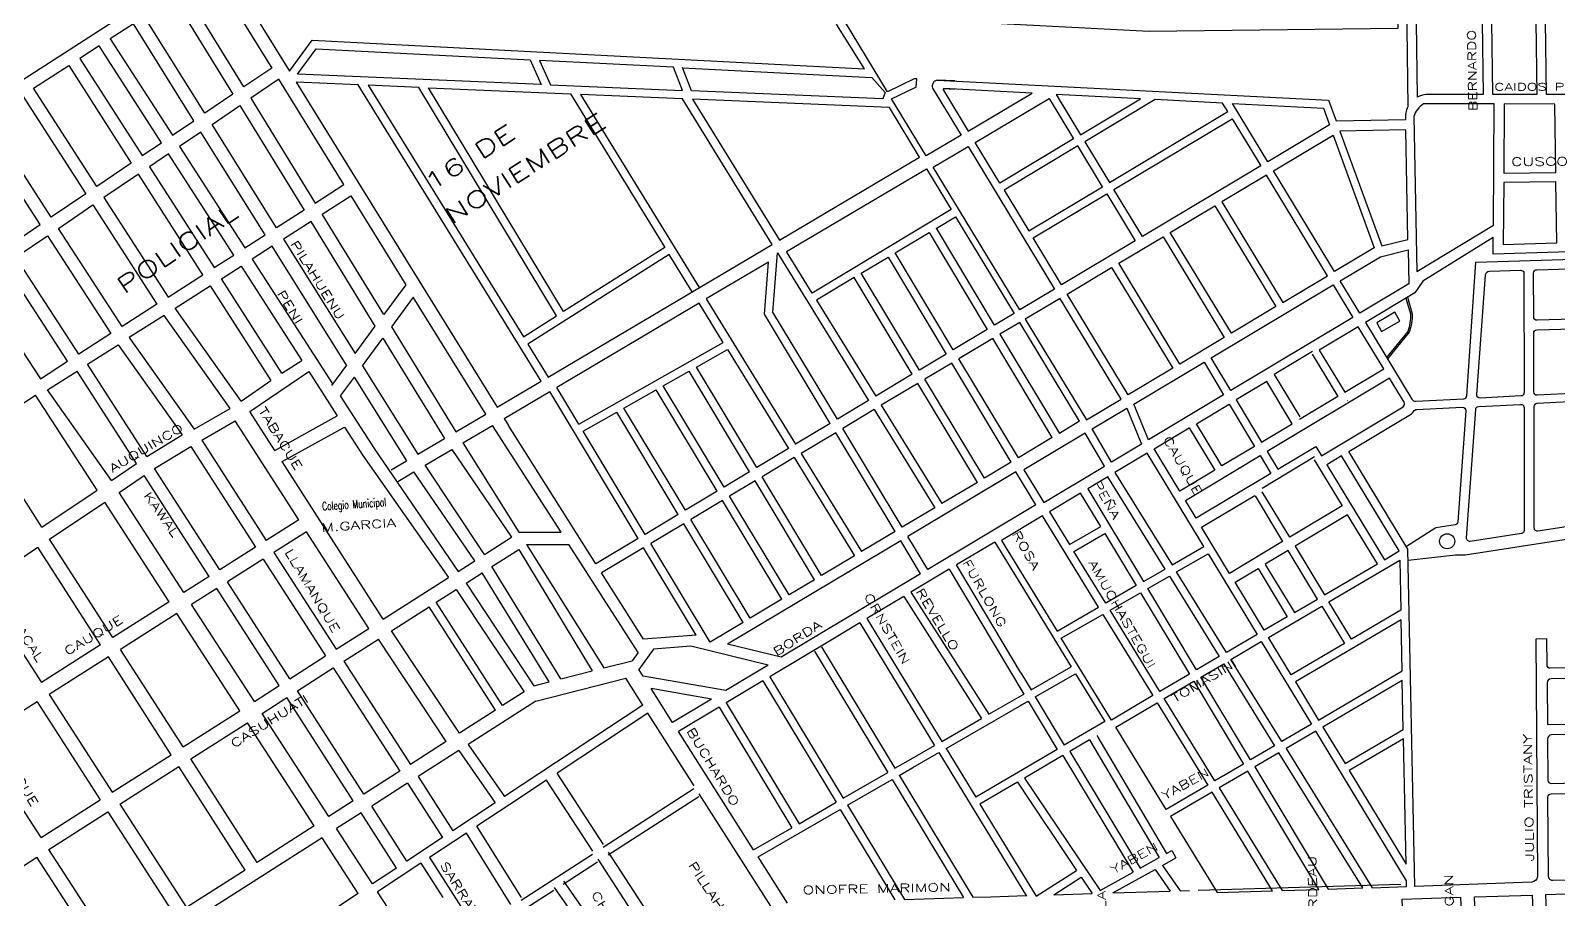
# Model space of a CAD drawing. Header units: millimetres. Extents: x 4375152 to 4409667, y 6523746 to 6549185.
# Drawn here: x 4378799 to 4380648, y 6534816 to 6535867 of the extents above; entities that cross this region are included whole.
import ezdxf

# ---------------------------------------------------------------- set-up
doc = ezdxf.new("R2010")
doc.units = ezdxf.units.MM
for name, color, linetype in [('LINEA CALLE', 252, 'Continuous'), ('NOMBRE BARRIO', 8, 'Continuous'), ('NOMBRE CALLE', 252, 'Continuous')]:
    doc.layers.add(name, color=color, linetype=linetype)
doc.styles.add('ROMANS', font='romans')
doc.styles.add('S1', font='ROMANS')

msp = doc.modelspace()

# ---------------------------------------------------------------- linework, layer by layer
at = {"layer": 'LINEA CALLE', "transparency": 33554687}
for p, q in [((4379994.6, 6535350.3), (4379922.6, 6535470)), ((4380350.7, 6535478.9), (4380304.2, 6535451.1)), ((4378811.3, 6535446.1), (4378844.1, 6535467.2)), ((4378820, 6535432.8), (4378855.6, 6535455.4)), ((4378927.5, 6535343.4), (4378855.6, 6535455.4)), ((4378940.2, 6535351.9), (4378868.4, 6535463.6)), ((4379064.7, 6535406.5), (4379136.1, 6535454.7)), ((4379103.5, 6535452.7), (4379127.4, 6535468.2)), ((4379136.1, 6535454.7), (4379170.5, 6535401.2)), ((4379181.7, 6535462.6), (4379163.5, 6535438)), ((4379201.1, 6535461.8), (4379268, 6535354.8)), ((4379564.9, 6535437.5), (4379596.3, 6535455.1)), ((4379669.4, 6535333.5), (4379596.3, 6535455.1)), ((4379678, 6535338.6), (4379605, 6535460.1)), ((4379986, 6535345.2), (4379914, 6535464.9)), ((4380304.2, 6535451.1), (4380335.2, 6535400.1)), ((4378897.1, 6535323), (4378820, 6535432.8)), ((4379054.1, 6535418.8), (4379090.1, 6535443.9)), ((4379190.8, 6535447.9), (4379174.1, 6535425.3)), ((4379190.8, 6535447.9), (4379254.1, 6535346.6)), ((4379363.9, 6535411.5), (4379417.2, 6535443.1)), ((4379462.8, 6535391.3), (4379436.1, 6535435.6)), ((4379517.3, 6535410.6), (4379556.2, 6535432.5)), ((4379630, 6535309.9), (4379556.2, 6535432.5)), ((4379638.6, 6535315), (4379564.9, 6535437.5)), ((4379945, 6535320.6), (4379873, 6535440.3)), ((4379953.6, 6535325.8), (4379881.6, 6535445.4)), ((4378738.3, 6535382.7), (4378805.5, 6535426.1)), ((4378879.8, 6535311.3), (4378805.5, 6535426.1)), ((4379174.1, 6535425.3), (4379215.1, 6535361.7)), ((4379372.3, 6535397.9), (4379427.5, 6535430.5)), ((4379534.5, 6535252.7), (4379427.5, 6535430.5)), ((4379828.8, 6535413.9), (4379902.1, 6535295)), ((4380384.5, 6535414.4), (4380384.5, 6535414.4)), ((4380393, 6535419.6), (4380393.1, 6535419.5)), ((4378997.5, 6535385.2), (4379040.7, 6535410)), ((4379006.5, 6535371.9), (4379047.1, 6535395.2)), ((4379124.1, 6535275.4), (4379047.1, 6535395.2)), ((4379095, 6535359.4), (4379064.7, 6535406.5)), ((4379095, 6535359.4), (4379170.5, 6535401.2)), ((4379314, 6535382), (4379350.1, 6535403.3)), ((4379372.3, 6535397.9), (4379377.5, 6535389.5)), ((4379467.9, 6535382.7), (4379508.6, 6535405.7)), ((4379583.1, 6535281.8), (4379508.6, 6535405.7)), ((4379591.7, 6535286.9), (4379517.3, 6535410.6)), ((4379820.3, 6535408.7), (4379893.6, 6535289.9)), ((4380068.8, 6535394.6), (4380044.3, 6535379.9)), ((4378813.1, 6535266.4), (4378738.3, 6535382.7)), ((4378940.2, 6535351.9), (4378982.8, 6535378)), ((4379103.7, 6535345.9), (4379179.2, 6535387.6)), ((4379179.2, 6535387.6), (4379201.6, 6535353)), ((4379322.5, 6535368.4), (4379358.4, 6535389.6)), ((4379441.2, 6535260.3), (4379358.4, 6535389.6)), ((4379483.5, 6535222.1), (4379377.5, 6535389.5)), ((4379543.1, 6535257.8), (4379467.9, 6535382.7)), ((4379845.6, 6535261.3), (4379773.7, 6535380.8)), ((4379854.2, 6535266.4), (4379782.2, 6535386)), ((4378949.5, 6535337.4), (4378993.2, 6535364.2)), ((4378993.2, 6535364.2), (4379071.7, 6535242.3)), ((4379006.5, 6535371.9), (4379084.6, 6535250.5)), ((4379215.1, 6535361.7), (4379316.8, 6535213)), ((4379268, 6535354.8), (4379300.1, 6535373.8)), ((4379276.9, 6535341.4), (4379309.2, 6535360.5)), ((4379309.2, 6535360.5), (4379381.4, 6535254.3)), ((4379322.5, 6535368.4), (4379390.3, 6535260.3)), ((4380035.7, 6535374.8), (4379994.6, 6535350.3)), ((4378897.1, 6535323), (4378927.5, 6535343.4)), ((4379226.2, 6535155.2), (4379103.7, 6535345.9)), ((4379201.6, 6535353), (4379305, 6535205.5)), ((4379235.7, 6535335.7), (4379254.1, 6535346.6)), ((4379348.7, 6535233.4), (4379276.9, 6535341.4)), ((4379723.2, 6535350.6), (4379796.2, 6535231.8)), ((4379731.7, 6535355.7), (4379804.8, 6535236.9)), ((4379986, 6535345.2), (4379953.6, 6535325.8)), ((4380353, 6535351.4), (4380289.6, 6535313.4)), ((4378906.5, 6535308.5), (4378936.8, 6535328.9)), ((4379015.4, 6535206.8), (4378936.8, 6535328.9)), ((4379028.3, 6535214.9), (4378949.5, 6535337.4)), ((4379243.8, 6535321.8), (4379263.2, 6535333.3)), ((4379336.9, 6535225.9), (4379263.2, 6535333.3)), ((4379748, 6535202.9), (4379676.1, 6535322.4)), ((4379756.6, 6535208.1), (4379684.7, 6535327.5)), ((4379991.7, 6535333.3), (4379860.9, 6535255.2)), ((4379945, 6535320.6), (4379902.1, 6535295)), ((4378813.1, 6535266.4), (4378879.8, 6535311.3)), ((4378984.8, 6535187.5), (4378906.5, 6535308.5)), ((4379717.1, 6535184.5), (4379645.2, 6535303.9)), ((4378822.4, 6535251.9), (4378889.2, 6535296.8)), ((4378967.1, 6535176.3), (4378889.2, 6535296.8)), ((4379708.5, 6535179.4), (4379636.7, 6535298.8)), ((4379893.6, 6535289.9), (4379854.2, 6535266.4)), ((4380015.6, 6535293.4), (4379885, 6535215.2)), ((4379124.1, 6535275.4), (4379084.6, 6535250.5)), ((4379661.6, 6535151.3), (4379589.8, 6535270.7)), ((4379670.2, 6535156.5), (4379598.4, 6535275.8)), ((4378898.7, 6535133.1), (4378822.4, 6535251.9)), ((4379133.4, 6535260.9), (4379093.9, 6535236)), ((4379208.6, 6535144), (4379133.4, 6535260.9)), ((4379348.7, 6535233.4), (4379381.4, 6535254.3)), ((4379621.5, 6535127.4), (4379549.8, 6535246.7)), ((4379852.3, 6535250.1), (4379642.8, 6535124.9)), ((4379845.6, 6535261.3), (4379804.8, 6535236.9)), ((4379876.4, 6535210.1), (4379852.3, 6535250.1)), ((4379885, 6535215.2), (4379860.9, 6535255.2)), ((4379966, 6535248.5), (4379919.6, 6535220.7)), ((4379966, 6535248.5), (4379997.6, 6535197)), ((4378737.5, 6535194.8), (4378808.1, 6535242.3)), ((4378884.1, 6535123.9), (4378808.1, 6535242.3)), ((4379071.7, 6535242.3), (4379028.3, 6535214.9)), ((4379093.9, 6535236), (4379169.2, 6535118.8)), ((4379357.7, 6535218.7), (4379390.3, 6535239.5)), ((4379390.3, 6535239.5), (4379478.9, 6535092.6)), ((4379399.6, 6535245.5), (4379493.1, 6535096.2)), ((4379534.4, 6535115), (4379450.8, 6535245.5)), ((4379604.7, 6535135.9), (4379541.2, 6535241.6)), ((4379796.2, 6535231.8), (4379756.6, 6535208.1)), ((4379081, 6535227.8), (4379037.6, 6535200.4)), ((4379081, 6535227.8), (4379156.4, 6535110.6)), ((4379316.8, 6535213), (4379336.9, 6535225.9)), ((4379326.3, 6535198.7), (4379345.9, 6535211.2)), ((4379426.9, 6535079.3), (4379345.9, 6535211.2)), ((4379441.1, 6535083), (4379357.7, 6535218.7)), ((4379541.2, 6535130.9), (4379490.4, 6535211.2)), ((4379876.4, 6535210.1), (4379707.8, 6535109.1)), ((4379911, 6535215.6), (4379864.5, 6535187.7)), ((4379911, 6535215.6), (4380001.3, 6535064.6)), ((4378737.5, 6535194.8), (4378812.4, 6535078.6)), ((4379015.4, 6535206.8), (4378984.8, 6535187.5)), ((4379024.7, 6535192.3), (4378994.2, 6535173)), ((4379100.2, 6535074.7), (4379024.7, 6535192.3)), ((4379113.1, 6535082.9), (4379037.6, 6535200.4)), ((4379226.2, 6535155.2), (4379305, 6535205.5)), ((4379290.1, 6535175.6), (4379314.5, 6535191.1)), ((4379314.5, 6535191.1), (4379396.5, 6535067.2)), ((4379326.3, 6535198.7), (4379408.5, 6535074.6)), ((4379748, 6535202.9), (4379717.1, 6535184.5)), ((4379997.6, 6535197), (4380058.5, 6535097.5)), ((4378967.1, 6535176.3), (4378898.7, 6535133.1)), ((4379070.2, 6535055.6), (4378994.2, 6535173)), ((4379370.5, 6535050.5), (4379290.1, 6535175.6)), ((4379708.5, 6535179.4), (4379670.2, 6535156.5)), ((4379855.9, 6535182.6), (4379811.3, 6535155.9)), ((4379855.9, 6535182.6), (4379950.1, 6535035.1)), ((4379864.5, 6535187.7), (4379958.8, 6535040.1)), ((4378976.5, 6535161.9), (4378908, 6535118.6)), ((4379052.6, 6535044.3), (4378976.5, 6535161.9)), ((4379236.1, 6535141.1), (4379281.6, 6535170.1)), ((4379362, 6535045.1), (4379281.6, 6535170.1)), ((4379811.3, 6535155.9), (4379901.9, 6535007.3)), ((4379169.2, 6535118.8), (4379208.6, 6535144)), ((4379318.3, 6535017.2), (4379236.1, 6535141.1)), ((4379604.7, 6535135.9), (4379541.2, 6535130.9)), ((4379661.6, 6535151.3), (4379621.5, 6535127.4)), ((4379802.8, 6535150.7), (4379772.1, 6535132.3)), ((4379802.8, 6535150.7), (4379893.2, 6535002.3)), ((4378884.1, 6535123.9), (4378812.4, 6535078.6)), ((4378983.9, 6535000.5), (4378908, 6535118.6)), ((4379178.5, 6535104.3), (4379220.2, 6535130.9)), ((4379302.4, 6535007), (4379220.2, 6535130.9)), ((4379553.1, 6535118.8), (4379535.5, 6535094.1)), ((4379598.4, 6535122.3), (4379553.1, 6535118.8)), ((4379691.9, 6535099.5), (4379598.4, 6535122.3)), ((4379707.8, 6535109.1), (4379642.8, 6535124.9)), ((4379772.1, 6535132.3), (4379693.9, 6535085.5)), ((4379756.5, 6535121.6), (4379845.3, 6534974.7)), ((4378893.5, 6535109.4), (4378821.8, 6535064.2)), ((4378969.4, 6534991.2), (4378893.5, 6535109.4)), ((4379113.1, 6535082.9), (4379156.4, 6535110.6)), ((4379178.5, 6535104.3), (4379258.9, 6534979.3)), ((4379493.1, 6535096.2), (4379527.2, 6535104.9)), ((4379534.4, 6535115), (4379527.2, 6535104.9)), ((4379691.9, 6535099.5), (4379640.5, 6535068.7)), ((4379748, 6535116.5), (4379836.7, 6534969.7)), ((4379122.4, 6535068.5), (4379165.7, 6535096.1)), ((4379165.7, 6535096.1), (4379246.1, 6534971.1)), ((4379410.7, 6535055.8), (4379519.5, 6535083.6)), ((4379441.1, 6535083), (4379478.9, 6535092.6)), ((4379540.2, 6535051.1), (4379519.5, 6535083.6)), ((4379540.7, 6535086), (4379535.5, 6535094.1)), ((4379640.5, 6535068.7), (4379540.7, 6535086)), ((4379685.3, 6535080.4), (4379641, 6535053.8)), ((4379685.3, 6535080.4), (4379774.1, 6534933.6)), ((4379693.9, 6535085.5), (4379782.7, 6534938.6)), ((4379997.6, 6535090.4), (4380010, 6535069.6)), ((4380010, 6535069.6), (4380058.5, 6535097.5)), ((4380015.1, 6535061), (4380063.8, 6535089)), ((4380063.8, 6535089), (4380099.1, 6535031.4)), ((4378821.8, 6535064.2), (4378898.2, 6534945.7)), ((4379070.2, 6535055.6), (4379100.2, 6535074.7)), ((4379202.8, 6534943.4), (4379122.4, 6535068.5)), ((4379396.5, 6535067.2), (4379370.5, 6535050.5)), ((4379408.5, 6535074.6), (4379426.9, 6535079.3)), ((4379576.2, 6535030.2), (4379550.2, 6535071.1)), ((4379623.3, 6535058.4), (4379550.2, 6535071.1)), ((4379958.8, 6535040.1), (4380001.3, 6535064.6)), ((4379997.6, 6535070.9), (4380001.3, 6535064.6)), ((4379997.6, 6535062.4), (4380001.3, 6535064.6)), ((4378807.2, 6535055), (4378735.1, 6535009.5)), ((4378807.2, 6535055), (4378883.7, 6534936.5)), ((4378983.9, 6535000.5), (4379052.6, 6535044.3)), ((4379079.5, 6535041.1), (4379109.5, 6535060.3)), ((4379189.9, 6534935.2), (4379109.5, 6535060.3)), ((4379362, 6535045.1), (4379318.3, 6535017.2)), ((4379410.7, 6535055.8), (4379328.9, 6535003.6)), ((4379540.2, 6535051.1), (4379372.9, 6534940.5)), ((4379623.3, 6535058.4), (4379576.2, 6535030.2)), ((4379632.4, 6535048.7), (4379583.2, 6535019.2)), ((4379632.4, 6535048.7), (4379720.6, 6534902.7)), ((4379641, 6535053.8), (4379729.2, 6534907.7)), ((4379907.1, 6534998.7), (4380006.5, 6535056)), ((4379997.6, 6535050.9), (4380006.5, 6535056)), ((4380006.5, 6535056), (4380041.4, 6534997.6)), ((4380015.1, 6535061), (4380050.1, 6535002.6)), ((4378993.3, 6534986), (4379061.9, 6535029.9)), ((4379142.7, 6534905), (4379061.9, 6535029.9)), ((4379160.3, 6534916.2), (4379079.5, 6535041.1)), ((4379546.3, 6535041.5), (4379436.6, 6534969)), ((4379602.4, 6534953.5), (4379546.3, 6535041.5)), ((4379901.9, 6535007.3), (4379950.1, 6535035.1)), ((4380099.1, 6535031.4), (4380050.1, 6535002.6)), ((4378812.1, 6534890.8), (4378735.1, 6535009.5)), ((4379302.4, 6535007), (4379258.9, 6534979.3)), ((4379674.3, 6534876.1), (4379583.2, 6535019.2)), ((4380080.8, 6535009.1), (4380057, 6534995.1)), ((4380080.8, 6535009.1), (4380165.1, 6534866.7)), ((4380089.5, 6535014.2), (4380173.9, 6534871.5)), ((4378898.2, 6534945.7), (4378969.4, 6534991.2)), ((4379317.5, 6534996.3), (4379268.3, 6534964.8)), ((4379317.5, 6534996.3), (4379361.6, 6534933)), ((4379328.9, 6535003.6), (4379372.9, 6534940.5)), ((4379861.7, 6534984.1), (4379893.2, 6535002.3)), ((4379866.8, 6534975.5), (4379898.4, 6534993.7)), ((4379898.4, 6534993.7), (4380004.5, 6534819.8)), ((4379907.1, 6534998.7), (4379943, 6534939.8)), ((4380041.4, 6534997.6), (4379943, 6534939.8)), ((4380048.4, 6534990.1), (4380002.1, 6534962.9)), ((4380048.4, 6534990.1), (4380133.5, 6534849.1)), ((4380057, 6534995.1), (4380142.2, 6534853.9)), ((4378907.5, 6534931.3), (4378978.7, 6534976.7)), ((4379059.2, 6534851.6), (4378978.7, 6534976.7)), ((4379073.7, 6534860.9), (4378993.3, 6534986)), ((4379246.1, 6534971.1), (4379202.8, 6534943.4)), ((4379782.7, 6534938.6), (4379836.7, 6534969.7)), ((4379845.3, 6534974.7), (4379861.7, 6534984.1)), ((4379850.5, 6534966.1), (4379866.8, 6534975.5)), ((4379255.4, 6534956.6), (4379212.1, 6534928.9)), ((4379255.4, 6534956.6), (4379297.7, 6534890.8)), ((4379268.3, 6534964.8), (4379310.5, 6534899.2)), ((4379423.8, 6534960.5), (4379379.4, 6534931.1)), ((4379479.9, 6534874.3), (4379423.8, 6534960.5)), ((4379492.7, 6534882.6), (4379436.6, 6534969)), ((4379787.9, 6534930), (4379841.8, 6534961.1)), ((4379841.8, 6534961.1), (4379928.1, 6534818.3)), ((4379850.4, 6534966.3), (4379939.6, 6534818.7)), ((4379993.4, 6534957.8), (4379948.2, 6534931.3)), ((4379993.4, 6534957.8), (4379997.6, 6534951.7)), ((4379993.4, 6534957.8), (4380065.1, 6534851.2)), ((4380002.1, 6534962.9), (4380093.5, 6534826.8)), ((4378812.1, 6534890.8), (4378883.7, 6534936.5)), ((4379189.9, 6534935.2), (4379160.3, 6534916.2)), ((4379361.6, 6534933), (4379310.5, 6534899.2)), ((4379704.4, 6534793.2), (4379608.4, 6534944)), ((4379729.2, 6534907.7), (4379774.1, 6534933.6)), ((4378821.5, 6534876.3), (4378893, 6534922)), ((4378893, 6534922), (4378973.7, 6534796.9)), ((4378907.5, 6534931.3), (4378988.2, 6534806.2)), ((4379199.2, 6534920.7), (4379169.7, 6534901.8)), ((4379242.1, 6534854), (4379199.2, 6534920.7)), ((4379254.8, 6534862.4), (4379212.1, 6534928.9)), ((4379379.4, 6534931.1), (4379339.5, 6534904.7)), ((4379679.7, 6534867.6), (4379779.2, 6534925)), ((4379779.2, 6534925), (4379845.2, 6534815.7)), ((4379787.7, 6534930.3), (4379856.7, 6534816.1)), ((4379948.2, 6534931.3), (4380016.1, 6534819.9)), ((4379142.7, 6534905), (4379073.7, 6534860.9)), ((4379213.1, 6534834.8), (4379169.7, 6534901.8)), ((4379326.7, 6534896.2), (4379282.1, 6534866.7)), ((4379380.5, 6534810.1), (4379326.7, 6534896.2)), ((4379393.4, 6534818.4), (4379339.5, 6534904.7)), ((4379674.3, 6534876.1), (4379720.6, 6534902.7)), ((4379152.1, 6534890.5), (4379003, 6534795.2)), ((4379195.6, 6534823.2), (4379152.1, 6534890.5)), ((4379297.7, 6534890.8), (4379254.8, 6534862.4)), ((4378734.5, 6534820.8), (4378807, 6534867.1)), ((4378888, 6534742.2), (4378807, 6534867.1)), ((4378902.5, 6534751.5), (4378821.5, 6534876.3)), ((4379271.6, 6534859.8), (4379219.2, 6534825.2)), ((4379271.6, 6534859.8), (4379298.1, 6534818.3)), ((4379282.1, 6534866.7), (4379336.4, 6534781.5)), ((4379547, 6534771), (4379486, 6534864.9)), ((4379560.1, 6534778.9), (4379498.8, 6534873.2)), ((4379715.2, 6534811.7), (4379679.7, 6534867.6)), ((4380142.2, 6534853.9), (4380165.1, 6534866.7)), ((4380168.9, 6534857.3), (4380185.3, 6534866.4)), ((4380173.9, 6534871.5), (4380180.4, 6534875.2)), ((4380180.4, 6534875.2), (4380185.3, 6534866.4)), ((4379059.2, 6534851.6), (4378988.2, 6534806.2)), ((4379242.1, 6534854), (4379213.1, 6534834.8)), ((4380016.1, 6534819.9), (4380065.1, 6534851.2)), ((4380037.5, 6534821.7), (4380070.7, 6534842.9)), ((4380070.7, 6534842.9), (4380084, 6534823.1)), ((4380093.5, 6534826.8), (4380133.5, 6534849.1)), ((4380108.8, 6534823.9), (4380160.1, 6534852.4)), ((4380160.1, 6534852.4), (4380178.5, 6534826)), ((4380168.9, 6534857.3), (4380190.4, 6534826.4)), ((4379195.6, 6534823.2), (4379067, 6534738.1)), ((4379245.6, 6534784.4), (4379219.2, 6534825.2)), ((4379432.9, 6534830.6), (4379496.1, 6534739.9)), ((4379444.3, 6534838), (4379507.7, 6534747)), ((4379997.6, 6534831.1), (4380004.5, 6534819.8)), ((4380037.5, 6534821.7), (4380084, 6534823.1)), ((4380108.8, 6534823.9), (4380178.5, 6534826)), ((4380190.4, 6534826.4), (4380201.6, 6534826.7)), ((4380212.2, 6534827.1), (4380457.3, 6534834.6)), ((4380546.4, 6534819.2), (4380616.8, 6534821.3)), ((4380622.3, 6534684.5), (4380616.8, 6534821.3)), ((4379856.7, 6534816.1), (4379928.1, 6534818.3)), ((4379939.6, 6534818.7), (4379961.2, 6534819.3)), ((4379961.2, 6534819.3), (4380003.9, 6534820.6)), ((4379997.6, 6534820.4), (4380003.9, 6534820.6)), ((4380459.2, 6534816.5), (4380530.1, 6534818.7)), ((4380464.5, 6534681.3), (4380459.2, 6534816.5)), ((4380536.3, 6534682.7), (4380530.1, 6534818.7)), ((4380552.6, 6534683), (4380546.4, 6534819.2))]:
    msp.add_line(p, q, dxfattribs=at)
for points in [[(4378429, 6536224.2), (4378726.7, 6535767.6), (4379025.1, 6535959.7), (4379112.5, 6535818.3), (4379139.9, 6535855.6), (4379808.4, 6535821), (4379774.9, 6535874.3), (4379756.7, 6535918.1, -0.535455), (4379775.5, 6535946.4), (4379788.9, 6535946.4, 0.417946), (4379793.9, 6535951.5), (4379791.2, 6536158.7), (4379741.8, 6536158.1), (4379741.8, 6536169.6), (4379341.8, 6536169.6), (4379342.6, 6536179.3), (4379741.8, 6536179.3)], [(4379896.5, 6535807.5, 0.420297), (4379890.7, 6535797.8), (4379925.3, 6535740.7), (4379883.2, 6535715.8), (4379841.3, 6535784.8), (4379870.6, 6535798.9), (4379871.1, 6535798.8), (4379871.6, 6535808.8), (4379868.5, 6535809), (4379836.1, 6535793.3), (4379784.1, 6535879.1), (4379794.7, 6535885.3), (4380152.8, 6535866.8), (4380454.2, 6535870.4), (4380450.3, 6536178.1), (4379802.6, 6536170.3), (4379802.6, 6536180.1), (4380460.8, 6536188.1), (4380466, 6535775.2, 0.144679), (4380463, 6535759.7)], [(4380476.2, 6535877), (4380556, 6535878), (4380557.1, 6535790), (4380488, 6535790, 0.100614), (4380477.4, 6535786.8), (4380476.2, 6535877)], [(4379904.4, 6535797.1, 0.469878), (4379904, 6535795.2), (4379933.9, 6535745.8), (4380011.3, 6535791.6), (4379904.4, 6535797.1), (4379917.4, 6535796.4)], [(4380463.6, 6535543.6), (4380469, 6535524.5, -0.099574), (4380465.7, 6535503.3), (4380440.2, 6535471.9)], [(4380465.4, 6535544.6), (4380471, 6535524.8, -0.102117), (4380467.4, 6535502.3), (4380441.3, 6535470.1)], [(4380466.2, 6535226.6), (4380523.5, 6535232.9), (4380535.4, 6535232.9), (4380704.6, 6535259.1), (4380704.6, 6535100.9, -0.408682), (4380700.7, 6535096.9), (4380638.4, 6535095.7, -0.417574), (4380634.3, 6535099.7), (4380634.1, 6535131.4), (4380620.7, 6535131), (4380622.8, 6534843.3, -0.375552), (4380616, 6534837.1), (4380474.4, 6534831.8), (4380465.9, 6535240), (4380394.4, 6535357.9), (4380469.3, 6535402.7, 0.10952), (4380472.7, 6535406.5, -0.253323), (4380476.8, 6535408.9), (4380531.8, 6535411.7, -0.449982), (4380536, 6535407.4), (4380526.4, 6535272.9, -0.349745), (4380523, 6535269.3), (4380499.7, 6535265.7), (4380464.1, 6535243)]]:
    msp.add_lwpolyline(points, format="xyb", dxfattribs=at)
for points in [[(4379057.5, 6535799.2), (4378986.1, 6535915.4), (4379020, 6535937.3), (4379091.3, 6535822)], [(4378937.4, 6535884.1), (4378972.6, 6535906.7), (4379044.2, 6535790.2), (4379010.3, 6535767.3)], [(4378997, 6535758.3), (4378923.9, 6535875.4), (4378895.8, 6535857.4), (4378971, 6535740.7)], [(4380622, 6535789.9), (4380568.6, 6535790), (4380567.5, 6535878.1), (4380620.8, 6535878.7)], [(4380686.8, 6535789.9), (4380633.5, 6535789.9), (4380632.3, 6535878.9), (4380685.7, 6535879.5)], [(4378957.7, 6535731.7), (4378882.3, 6535848.7), (4378859, 6535833.7), (4378934.5, 6535716)], [(4379144.8, 6535845.3), (4379403.8, 6535831.9), (4379417.4, 6535802.2), (4379122.3, 6535814.7)], [(4378921.2, 6535707), (4378879.5, 6535678.8), (4378803, 6535797.6), (4378845.5, 6535825)], [(4379428.6, 6535801.7), (4379588.2, 6535794.9), (4379577.5, 6535822.9), (4379415, 6535831.3)], [(4379178.5, 6535680.9), (4379099.7, 6535808.4), (4379065.9, 6535785.5), (4379143.9, 6535658.7)], [(4379207.8, 6535801.1), (4379395.8, 6535496.6), (4379435.9, 6535522), (4379269, 6535798.5)], [(4378866.2, 6535669.8), (4378824.4, 6535641.5), (4378746.7, 6535761.4), (4378789.5, 6535788.9)], [(4379452.7, 6535790.6), (4379566.9, 6535604.9), (4379444.4, 6535527.3), (4379281, 6535797.9)], [(4379838.5, 6535774.3), (4379600.3, 6535784.4), (4379705.6, 6535613.7), (4379875.1, 6535714)], [(4379096.9, 6535628.7), (4379018.9, 6535753.7), (4379052.6, 6535776.5), (4379130.3, 6535650)], [(4378694.2, 6535727.6), (4378772.8, 6535606.6), (4378811.1, 6535632.5), (4378733.2, 6535752.7)], [(4380144.7, 6535618), (4380110.2, 6535675), (4380253.3, 6535760.7), (4380288, 6535703.6)], [(4378979.7, 6535727.2), (4379058.8, 6535604.3), (4379083.4, 6535620), (4379005.5, 6535744.6)], [(4378943.2, 6535702.5), (4379021.5, 6535580.5), (4379045.3, 6535595.7), (4378966.4, 6535718.1)], [(4379008, 6535571.9), (4378929.9, 6535693.5), (4378888.2, 6535665.3), (4378965.8, 6535544.9)], [(4379714, 6535600), (4379883.4, 6535700.2), (4379913.5, 6535650.7), (4379745, 6535549.8)], [(4380581.9, 6535683.5), (4380581.4, 6535608.6), (4380646, 6535610.6), (4380645.1, 6535684.2)], [(4378874.9, 6535656.3), (4378952.3, 6535536.3), (4378910.1, 6535509.3), (4378833.2, 6535628)], [(4379187, 6535667.2), (4379253.4, 6535559.7), (4379226.8, 6535523.7), (4379152.3, 6535645)], [(4380046.9, 6535559.6), (4380012.4, 6535616.5), (4380101.6, 6535669.9), (4380136.1, 6535612.9)], [(4380252.4, 6535501.2), (4380178.5, 6535623), (4380232.3, 6535655.2), (4380306.2, 6535533.4)], [(4379105.4, 6535615.1), (4379192, 6535476.5), (4379216.5, 6535509.8), (4379138.7, 6535636.3)], [(4378857.7, 6535475.8), (4378781.5, 6535593.1), (4378819.8, 6535619), (4378896.6, 6535500.7)], [(4380190, 6535463.9), (4380116, 6535585.8), (4380169.9, 6535617.9), (4380243.8, 6535496.1)], [(4380407.8, 6535525.3), (4380384, 6535564.6), (4380432.8, 6535593.7), (4380466.3, 6535602.1), (4380467.1, 6535560.9)], [(4380127.6, 6535426.6), (4380053.6, 6535548.5), (4380107.5, 6535580.6), (4380181.4, 6535458.8)], [(4380399.2, 6535520.2), (4380251.6, 6535431.8), (4380227.9, 6535471.4), (4380375.4, 6535559.5)], [(4380210.1, 6535391.7), (4380249.7, 6535415.4), (4380280.4, 6535364.2), (4380241, 6535340.7)], [(4380180.8, 6535220.8), (4380219, 6535242.9), (4380150.4, 6535355.9), (4380111.5, 6535332.6)], [(4380196.7, 6535298.9), (4380287.1, 6535353.1), (4380300.1, 6535331.4), (4380209.8, 6535277.3)], [(4380455.6, 6535237.7), (4380385.8, 6535352.8), (4380367.9, 6535342), (4380437.6, 6535227.1)], [(4380102.9, 6535327.5), (4380078.6, 6535312.9), (4380145.9, 6535200.8), (4380172.1, 6535215.8)], [(4380137.3, 6535195.8), (4380100.3, 6535174.5), (4380061.9, 6535237.1), (4380099.4, 6535258.7)], [(4380246.5, 6535114.9), (4380186, 6535212.3), (4380224.2, 6535234.3), (4380283.5, 6535136.6)], [(4380210.3, 6535093.7), (4380151.1, 6535192.2), (4380177.4, 6535207.3), (4380237.8, 6535109.8)], [(4380201.7, 6535088.6), (4380166, 6535067.6), (4380105.6, 6535166), (4380142.4, 6535187.2)], [(4380361.8, 6535171), (4380389.2, 6535125.8), (4380324.7, 6535087.9), (4380297.3, 6535133.1)], [(4380457.7, 6535154.4), (4380329.9, 6535079.4), (4380357.9, 6535033.1), (4380459, 6535092.5)], [(4380288.6, 6535128), (4380349.3, 6535028.1), (4380313.3, 6535007), (4380251.7, 6535106.4)], [(4380243.1, 6535101.3), (4380304.7, 6535001.9), (4380275.7, 6534984.9), (4380215.5, 6535085.1)], [(4380267.1, 6534979.8), (4380232.4, 6534959.5), (4380171.2, 6535059.1), (4380206.8, 6535080)], [(4380459.2, 6535081), (4380363.1, 6535024.6), (4380389.9, 6534980.4), (4380460.4, 6535021.8)], [(4380223.8, 6534954.4), (4380173.6, 6534924.9), (4380112.5, 6535024.6), (4380162.6, 6535054)], [(4380460.7, 6535010.4), (4380395.1, 6534971.9), (4380463.8, 6534858.6)], [(4380411.4, 6534829.9), (4380310, 6534993.4), (4380280.8, 6534976.3), (4380369.6, 6534828.6)], [(4380358.2, 6534828.2), (4380272.2, 6534971.2), (4380237.6, 6534950.9), (4380313.9, 6534826.9)], [(4380302.3, 6534826.5), (4380229, 6534945.9), (4380178.8, 6534916.4), (4380235.2, 6534824.4)], [(4380638.1, 6534684.8), (4380704.6, 6534686.1), (4380704.6, 6534824), (4380632.6, 6534821.8)]]:
    msp.add_lwpolyline(points, close=True, dxfattribs=at)
for points in [[(4379588.4, 6535822.3), (4379817.5, 6535810.5), (4379833.6, 6535792.5), (4379830.6, 6535784.6), (4379599.1, 6535794.4), (4379588.3, 6535822.6)], [(4379417.2, 6535443.1), (4379195.7, 6535801.6), (4379120.9, 6535804.8), (4379363.9, 6535411.5)], [(4379917.9, 6535806.4), (4379896.5, 6535807.5), (4380370, 6535783), (4380379.1, 6535758), (4380463, 6535759.7)], [(4379599.9, 6535551.2), (4379572.1, 6535596.3), (4379401.1, 6535488.1), (4379425.8, 6535448.1), (4379696.9, 6535608.6), (4379588.2, 6535784.9), (4379464.8, 6535790.1), (4379608.5, 6535556.3)], [(4379972.1, 6535682.8), (4379942.3, 6535732), (4380031.7, 6535785), (4380061.3, 6535736.2), (4379972.1, 6535682.8)], [(4380142.4, 6535784.8), (4380040.3, 6535790.1), (4380069.9, 6535741.3), (4380142.4, 6535784.8)], [(4380160.3, 6535783.8), (4380075.1, 6535732.8), (4380105, 6535683.5), (4380248.1, 6535769.3), (4380241.8, 6535779.6), (4380160.3, 6535783.8)], [(4380363.8, 6535773.3), (4380371.1, 6535753.2), (4380296.5, 6535708.7), (4380253.9, 6535779), (4380363.8, 6535773.3)], [(4380463.3, 6535747.3), (4380383.6, 6535745.6), (4380434.3, 6535606.7), (4380466, 6535614.6), (4380463.3, 6535746.9)], [(4379977.3, 6535674.2), (4380007.2, 6535625), (4380096.4, 6535678.4), (4380066.5, 6535727.7), (4379977.3, 6535674.2)], [(4380425.3, 6535604.5), (4380377.2, 6535575.8), (4380303.3, 6535697.6), (4380375.6, 6535740.8), (4380425.3, 6535604.5)], [(4380314.8, 6535538.5), (4380368.6, 6535570.6), (4380294.7, 6535692.5), (4380240.9, 6535660.3), (4380314.8, 6535538.5)], [(4379181.7, 6535462.6), (4379091.9, 6535606.4), (4379067.5, 6535590.8), (4379164.8, 6535439.8)], [(4379775.6, 6535397.1), (4379697.7, 6535526.5), (4379703.2, 6535598.4), (4379813.4, 6535419.8)], [(4378844.1, 6535467.2), (4378768.2, 6535584.1), (4378735, 6535561.6), (4378811.3, 6535446.1)], [(4379103.5, 6535452.7), (4379030.2, 6535567), (4379054, 6535582.2), (4379127.4, 6535468.2)], [(4379767, 6535391.9), (4379687.5, 6535524.1), (4379692.3, 6535587.2), (4379616.9, 6535542.6), (4379725, 6535366.8)], [(4380581.4, 6535596.8), (4380581.4, 6535597.1)], [(4379866.3, 6535451.4), (4379795.8, 6535568.6), (4379750.2, 6535541.3), (4379822, 6535424.9)], [(4379054.1, 6535418.8), (4378974.5, 6535531.4), (4379016.6, 6535558.3), (4379090.1, 6535443.9)], [(4379350.1, 6535403.3), (4379262.5, 6535544.9), (4379235.9, 6535508.9), (4379314, 6535382)], [(4379462.8, 6535391.3), (4379637.5, 6535489.9), (4379608.3, 6535537.5), (4379436.1, 6535435.6)], [(4380428.3, 6535513.7), (4380434, 6535503.1), (4380456.3, 6535515.7), (4380450.3, 6535526.8), (4380428.3, 6535513.7)], [(4379040.7, 6535410), (4378961, 6535522.7), (4378918.8, 6535495.8), (4378997.5, 6535385.2)], [(4380358.8, 6535480.7), (4380389.7, 6535429.7), (4380436.9, 6535458), (4380406, 6535509), (4380358.8, 6535480.7)], [(4378868.4, 6535463.6), (4378905.3, 6535487.2), (4378982.8, 6535378)], [(4379201.1, 6535461.8), (4379225.6, 6535495), (4379300.1, 6535373.8)], [(4379605, 6535460.1), (4379642.8, 6535481.4), (4379716.4, 6535361.6)], [(4380350.2, 6535475.6), (4380381.1, 6535424.6), (4380334.7, 6535396.8)], [(4380152.2, 6535372.2), (4380134.3, 6535415.5), (4380219.3, 6535466.2), (4380243, 6535426.6), (4380152.2, 6535372.2)], [(4380295.2, 6535442.6), (4380258.3, 6535420.6), (4380289, 6535369.4), (4380326.1, 6535391.6), (4380295.2, 6535442.6)], [(4380143.6, 6535367.1), (4380143.6, 6535367.1), (4380107.3, 6535345.3), (4380083.9, 6535385.4), (4380125.7, 6535410.3), (4380143.6, 6535367.1)], [(4380001.2, 6535335.9), (4380025.5, 6535296.3), (4380098.7, 6535340.2), (4380075.4, 6535380.3), (4380001.2, 6535335.9)], [(4380201.5, 6535386.5), (4380232.5, 6535335.5), (4380189.9, 6535310.1), (4380159, 6535361.1), (4380201.5, 6535386.5)], [(4380352.6, 6535348), (4380386.4, 6535292.2), (4380323, 6535254.2), (4380289.5, 6535309.4)], [(4380015.6, 6535293.4), (4379991.7, 6535333.3)], [(4380056.7, 6535245.6), (4380094.3, 6535267.3), (4380070, 6535307.8), (4380032.3, 6535285.2), (4380056.6, 6535245.6)], [(4380281, 6535304.3), (4380314.4, 6535249.1), (4380250.2, 6535210.6), (4380216.4, 6535266.5), (4380280.6, 6535304.9)], [(4380041.4, 6535140.5), (4380091.7, 6535169.5), (4380023.8, 6535280.1), (4379974.1, 6535250.3), (4379997.1, 6535212.8), (4380041.4, 6535140.5)], [(4380365.2, 6535184.6), (4380429, 6535222), (4380393, 6535281.4), (4380329.6, 6535243.4), (4380365.2, 6535184.6)], [(4379390.3, 6535260.3), (4379390.3, 6535260.3), (4379441.2, 6535260.3)], [(4379399.6, 6535245.5), (4379399.6, 6535245.5), (4379450.8, 6535245.5)], [(4380293.2, 6535221.5), (4380328.7, 6535163.1), (4380356.6, 6535179.5), (4380321, 6535238.2), (4380293.2, 6535221.6)], [(4379997.6, 6535090.4), (4379919.6, 6535220.7)], [(4380284.7, 6535216.4), (4380320, 6535158.1), (4380292.1, 6535141.7), (4380256.8, 6535199.8), (4380284.6, 6535216.4)], [(4380456.2, 6535226.4), (4380457.5, 6535165.9), (4380397.9, 6535130.9), (4380370.4, 6535176.1), (4380456.2, 6535226.4)], [(4380107.2, 6535033.1), (4380046.6, 6535132), (4380096.9, 6535161), (4380157.3, 6535062.6), (4380107.2, 6535033.1)], [(4380464.4, 6534831.5), (4380464.2, 6534838.6), (4380354.5, 6535019.5), (4380318.6, 6534998.5), (4380422.9, 6534830.2), (4380464.4, 6534831.5)]]:
    msp.add_lwpolyline(points, dxfattribs=at)
for points in [[(4380476.8, 6535575.7), (4380569.4, 6535632), (4380570.3, 6535778.5), (4380484.7, 6535778.5, 0.179379), (4380473, 6535763.2)], [(4380548, 6535587.2), (4380930, 6535599), (4380996.6, 6535603.5), (4381132.6, 6535609.6, 0.404884), (4381137.2, 6535614.4), (4381136.5, 6535674.6), (4381136.4, 6535677.2), (4381040.9, 6535674.6), (4381040.8, 6535689), (4380954.2, 6535688), (4380955.2, 6535608.8), (4380869.3, 6535606.1), (4380868.3, 6535686.9), (4380805.4, 6535686.2), (4380806.4, 6535604.1), (4380569.2, 6535596.7), (4380569.3, 6535616.8), (4380484.1, 6535564.2), (4380474.3, 6535550), (4380414.6, 6535514.2), (4380470.9, 6535421.3, 0.275267), (4380475.5, 6535418.9), (4380533.5, 6535421.8, 0.380799), (4380537.3, 6535425.5)], [(4380460.2, 6535412.1, 0.374439), (4380461.4, 6535417.6), (4380443.7, 6535446.9), (4380295.7, 6535358.2), (4380308.6, 6535336.5), (4380354.5, 6535364), (4380361.3, 6535352.9)]]:
    msp.add_lwpolyline(points, format="xyb", close=True, dxfattribs=at)
at = {"layer": 'LINEA CALLE', "linetype": 'ByBlock', "transparency": 33554687}
msp.add_lwpolyline([(4380643.9, 6535778.4), (4380582.5, 6535778.5), (4380582, 6535695), (4380644.9, 6535695.7)], close=True, dxfattribs=at)
at = {"layer": 'LINEA CALLE', "ltscale": 0.2, "transparency": 33554687}
for points in [[(4380038.3, 6535554.4), (4379996.3, 6535529.3), (4379891.5, 6535702), (4379933.7, 6535726.9), (4380038.3, 6535554.4)], [(4379895, 6535628), (4379918.6, 6535642.1), (4379989.6, 6535525.2), (4379965.8, 6535511), (4379895.5, 6535628.3)], [(4380045.1, 6535543.3), (4380003, 6535518.2), (4380076.9, 6535396.4), (4380119, 6535421.5), (4380045, 6535543.4)], [(4380068.8, 6535394.6), (4379997.6, 6535512), (4379996.3, 6535514.1), (4379972.4, 6535499.9), (4380044.3, 6535379.9)], [(4380035.7, 6535374.8), (4379963.6, 6535494.6), (4379922.6, 6535470)], [(4379866.3, 6535451.4), (4379822, 6535424.9)], [(4379914, 6535464.9), (4379881.6, 6535445.4)], [(4379873, 6535440.3), (4379828.8, 6535413.9)], [(4379813.4, 6535419.8), (4379775.6, 6535397.1)], [(4379820.3, 6535408.7), (4379782.2, 6535386)], [(4379767, 6535391.9), (4379725, 6535366.8)], [(4379773.7, 6535380.8), (4379731.7, 6535355.7)], [(4379716.4, 6535361.6), (4379678, 6535338.6)], [(4379723.2, 6535350.6), (4379684.7, 6535327.5)], [(4379669.4, 6535333.5), (4379638.6, 6535315)], [(4379676.1, 6535322.4), (4379645.2, 6535303.9)], [(4379630, 6535309.9), (4379591.7, 6535286.9)], [(4379636.7, 6535298.8), (4379598.4, 6535275.8)], [(4379583.1, 6535281.8), (4379543.1, 6535257.8)], [(4379589.8, 6535270.7), (4379549.8, 6535246.7)], [(4379534.5, 6535252.7), (4379483.5, 6535222.1)], [(4379541.2, 6535241.6), (4379490.4, 6535211.2)], [(4379492.2, 6534879.2), (4379601.9, 6534950.1)], [(4379498.3, 6534869.9), (4379607.9, 6534940.7)], [(4379392.9, 6534815), (4379479.4, 6534870.9)], [(4379443.8, 6534834.6), (4379485.5, 6534861.6)], [(4379398.8, 6534805.6), (4379432.4, 6534827.3)]]:
    msp.add_lwpolyline(points, dxfattribs=at)
for points in [[(4379886.5, 6535622.9), (4379956.9, 6535505.7), (4379915.9, 6535481.1), (4379845.4, 6535598.3)], [(4379836.9, 6535593.2), (4379907.3, 6535476), (4379874.9, 6535456.6), (4379804.4, 6535573.7)]]:
    msp.add_lwpolyline(points, close=True, dxfattribs=at)
at = {"layer": 'LINEA CALLE', "linetype": 'ByBlock', "transparency": 33554687}
for points in [[(4380741.9, 6535577.6), (4380742, 6535524.1, -0.406212), (4380738.1, 6535520.1), (4380622.3, 6535516.8, -0.42226), (4380618.2, 6535520.8), (4380618.1, 6535574, -0.405518), (4380622, 6535578), (4380737.8, 6535581.6, -0.422963)], [(4380564.7, 6535576.2), (4380602.1, 6535577.3, -0.263501), (4380606.3, 6535575.1), (4380606.5, 6535429.2, -0.400224), (4380602.7, 6535425.2), (4380553.5, 6535422.7, -0.450504), (4380549.3, 6535427), (4380559.8, 6535571.2, -0.405155)], [(4380622.1, 6535505.3), (4380737.9, 6535508.6, -0.422411), (4380742, 6535504.6), (4380742.1, 6535435.9, -0.400148), (4380738.3, 6535431.9), (4380622.5, 6535426.1, -0.42842), (4380618.3, 6535430.1), (4380618.2, 6535501.3, -0.406064)], [(4380606.5, 6535411.1), (4380606.7, 6535262.8, -0.370236), (4380603.3, 6535258.9), (4380541.5, 6535249.3, -0.481762), (4380536.9, 6535253.5), (4380548, 6535408.9, -0.379328), (4380551.8, 6535412.6), (4380602.3, 6535415.1, -0.428343)], [(4380661.8, 6535418.1), (4380622.1, 6535416.1, 0.400224), (4380618.3, 6535412.1), (4380618.5, 6535265.9, 0.459602), (4380623.1, 6535262), (4380662.7, 6535268.1, 0.370236), (4380666.1, 6535272.1), (4380666, 6535414.1, 0.428343)], [(4380639.5, 6534956.4), (4380700.7, 6534957.9, 0.407087), (4380704.6, 6534961.9), (4380704.6, 6535012.3, 0.419994), (4380700.6, 6535016.3), (4380639.7, 6535015.1, 0.410636), (4380635, 6535010.2), (4380635.4, 6534960.4, 0.41918)], [(4380704.6, 6534941.2), (4380704.6, 6534844.4, -0.406635), (4380700.7, 6534840.4), (4380641.2, 6534838.9, -0.419636), (4380636.3, 6534843.6), (4380635.5, 6534939.7, -0.409369), (4380639.4, 6534943.7), (4380700.5, 6534945.2, -0.42127)]]:
    msp.add_lwpolyline(points, format="xyb", close=True, dxfattribs=at)
msp.add_lwpolyline([(4380634.9, 6535027.7), (4380700.7, 6535029, 0.408457), (4380704.6, 6535033), (4380704.6, 6535080.2, 0.420028), (4380700.6, 6535084.2), (4380639.2, 6535083, 0.410602), (4380634.5, 6535078.1), (4380634.9, 6535027.7)], format="xyb", dxfattribs=at)
at = {"layer": 'LINEA CALLE', "transparency": 33554687}
msp.add_circle((4380513.5, 6535249.4), 9.09, dxfattribs=at)

# ---------------------------------------------------------------- texts
at = {"layer": 'NOMBRE BARRIO', "transparency": 33554687, "style": 'S1', "width": 1.5}
for s, rotation, p in [('NOVIEMBRE', 32.4074, (4379308.7, 6535632.1)), ('16 DE', 32.4144, (4379283.9, 6535672.2)), ('POLICIAL', 34.3621, (4378912.5, 6535547.4))]:
    msp.add_text(s, height=20, rotation=rotation, dxfattribs=at).set_placement(p)
at = {"layer": 'NOMBRE CALLE', "transparency": 33554687, "style": 'ROMANS'}
for s, height, rotation, width, p in [('BERNARDO HOUSSAY', 10.1, 91.1256, 1.37645, (4380549.8, 6535770)), ('CUSCO', 10.1, 0.3809, 1.5, (4380591, 6535703.6)), ('PILAHUENU', 10, 301.8438, 1.5, (4379113.4, 6535609.6)), ('PENI', 10, 301.8438, 1.5, (4379097.1, 6535549.5)), ('TABACUE', 10, 301.8438, 1.5, (4379074.3, 6535408.1)), ('AUQUINCO', 10, 30.798, 1.5, (4378898.3, 6535332.1)), ('CAUQUE', 10, 299.6229, 1.5, (4380169.5, 6535373.1)), ('PEÑA', 10, 299.6229, 1.5, (4380084.3, 6535319.4)), ('KAWAL', 10, 305.2592, 1.5, (4378935.7, 6535304.7)), ('Colegio Municipal', 10, 3.9468, 0.671116, (4379152.5, 6535286.7)), ('M.GARCIA', 10, 3.9468, 1.5, (4379151.5, 6535260.8)), ('ROSA', 10, 299.6229, 1.5, (4379986.8, 6535258.7)), ('LLAMANQUE', 10, 300.7213, 1.5, (4379106.7, 6535236.4)), ('FURLONG', 10, 299.6229, 1.5, (4379926.6, 6535223.9)), ('AMUCHASTEGUI', 10, 299.6229, 1.5, (4380079, 6535223.4)), ('REVELLO', 10, 301.2824, 1.5, (4379870.2, 6535188.7)), ('ORNSTEIN', 10, 299.6229, 1.5, (4379807.6, 6535183.1)), ('CHACAL', 10, 303.091, 1.5, (4378766.8, 6535165.2)), ('CAUQUE', 10, 30.798, 1.5, (4378843.8, 6535110.9)), ('BORDA', 10, 32.6603, 1.5, (4379702, 6535110.1)), ('TOMASINI', 10, 30.4756, 1.5, (4380183.5, 6535053.8)), ('CASUHUATI', 10, 31.9465, 1.5, (4379045.5, 6534999)), ('BUCHARDO', 10, 301.1452, 1.5, (4379592.9, 6535020.1)), ('JULIO TRISTANY', 10, 91.1256, 1.5, (4380618.5, 6534862.1)), ('COLIGUE', 10, 300.6947, 1.5, (4378757.9, 6534999.4)), ('YABEN', 10, 28.931, 1.5, (4380171.5, 6534936.2)), ('YABEN', 10, 28.931, 1.5, (4380109.5, 6534846.3)), ('SARRATEA', 10, 301.7935, 1.5, (4379294.5, 6534857.8)), ('PILLAHUENU', 10, 303.1113, 1.5, (4379594.9, 6534857.7)), ('J. M. BORDEAU', 10, 91.1256, 1.5, (4380357.9, 6534717.4)), ('B. DUGGAN', 10, 91.1256, 1.5, (4380522.5, 6534736.1)), ('CHAPISGASTA', 10, 301.2097, 1.5, (4379477.5, 6534822.5)), ('ONOFRE MARIMON', 10, 1.1256, 1.5, (4379733.6, 6534822.4)), ('ZOGOLA', 10, 91.1256, 1.5, (4380101.6, 6534749.6))]:
    msp.add_text(s, height=height, rotation=rotation, dxfattribs=dict(at, width=width)).set_placement(p)
at = {"layer": 'NOMBRE CALLE', "transparency": 33554687, "style": 'ROMANS', "width": 1.5}
msp.add_text('CAIDOS POR LA PATRIA', height=9, dxfattribs=at).set_placement((4380570.6, 6535794.8))

doc.saveas('drawing.dxf')
